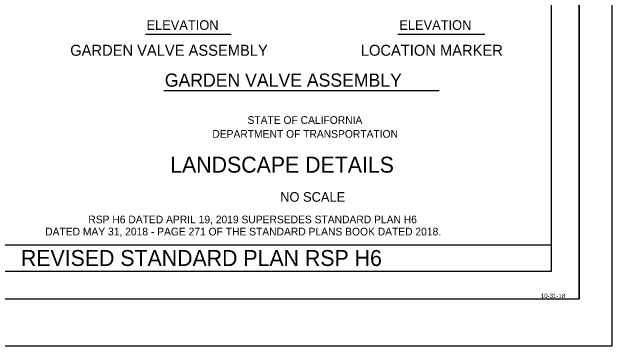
# Model space of a CAD drawing. Extents: x -893 to 867, y -474 to 712.
# Drawn here: x 320 to 867, y -474 to -170 of the extents above; entities that cross this region are included whole.
import ezdxf

# ---------------------------------------------------------------- set-up
doc = ezdxf.new("R2010")
doc.units = 0
doc.layers.add('10 Sheet Format', color=7, linetype='Continuous')
doc.layers.add('57 Undefined', color=7, linetype='Continuous')

msp = doc.modelspace()

# ---------------------------------------------------------------- linework, layer by layer
at = {"layer": '10 Sheet Format'}
for p, q in [((836.55, 668.96), (836.55, -431.04)), ((811.55, -406.04), (811.55, 643.96)), ((296.75, -381.95), (811.54, -381.95)), ((-813.45, -406.04), (811.55, -406.04)), ((-863.45, -431.04), (836.55, -431.04))]:
    msp.add_line(p, q, dxfattribs=at)
for points in [[(-893.45, -474.04), (866.55, -474.04), (866.55, 711.96), (-893.45, 711.96)], [(-863.45, -431.04), (836.55, -431.04), (836.55, 668.96), (-863.45, 668.96)]]:
    msp.add_lwpolyline(points, close=True, dxfattribs=at)
at = {"layer": '57 Undefined'}
for p, q in [((441.68, -190.48), (519.72, -190.48)), ((671.56, -190.48), (750.87, -190.48)), ((458.64, -241.56), (709.31, -241.56))]:
    msp.add_line(p, q, dxfattribs=at)

# ---------------------------------------------------------------- texts
at = {"layer": '10 Sheet Format'}
for s, height, p in [('STATE OF CALIFORNIA', 7, (534.69, -272.01)), ('DEPARTMENT OF TRANSPORTATION', 7, (502.69, -284.62)), ('LANDSCAPE DETAILS', 14.5, (464.33, -316.38)), ('NO SCALE', 8.75, (564.46, -342.84)), ('RSP H6 DATED APRIL 19, 2019 SUPERSEDES STANDARD PLAN H6 ', 7, (389.8, -362.48)), ('DATED MAY 31, 2018 - PAGE 271 OF THE STANDARD PLANS BOOK DATED 2018.', 7, (350.49, -373.48)), ('REVISED STANDARD PLAN RSP H6', 14.5, (328.39, -401.27)), ('10-31-18', 4, (801.79, -430.41))]:
    msp.add_text(s, height=height, dxfattribs=at).set_placement(p)
at = {"layer": '57 Undefined'}
for s, height, p in [('ELEVATION', 8.75, (442.69, -186.5)), ('ELEVATION', 8.75, (672.87, -186.5)), ('GARDEN VALVE ASSEMBLY', 10, (373.29, -210.07)), ('LOCATION MARKER', 10, (637.87, -210.07)), ('GARDEN VALVE ASSEMBLY', 12, (459.41, -238.21))]:
    msp.add_text(s, height=height, dxfattribs=at).set_placement(p)

doc.saveas('drawing.dxf')
